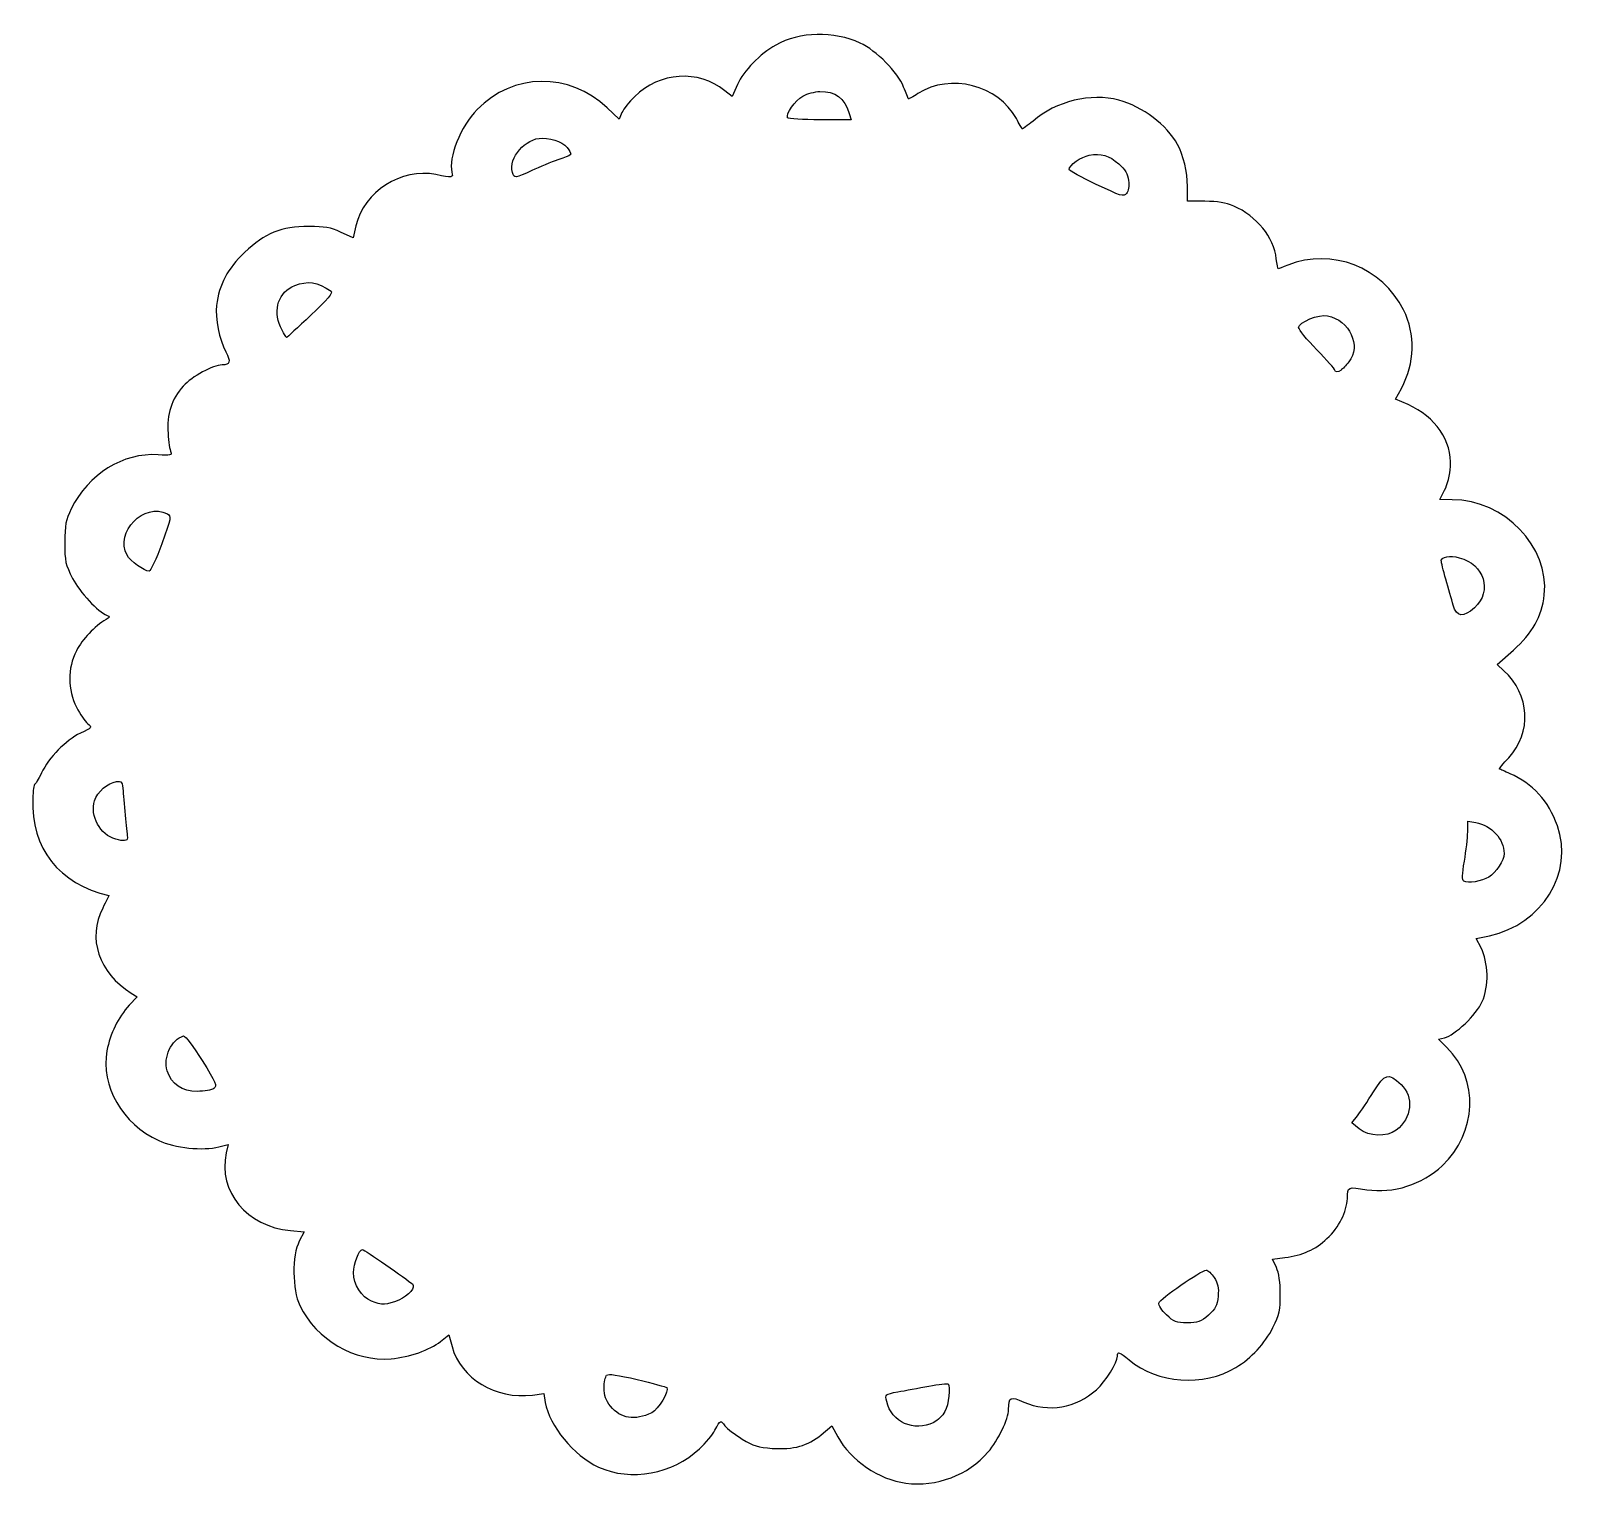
# Model space of a CAD drawing. Header units: centimetres. Extents: x -11.6 to 10.4, y -10.3 to 10.5.
import ezdxf

# ---------------------------------------------------------------- set-up
doc = ezdxf.new("R2010")
doc.units = ezdxf.units.CM
doc.header["$MEASUREMENT"] = 0
doc.layers.add('Layer 1', color=7, linetype='Continuous')

msp = doc.modelspace()

# ---------------------------------------------------------------- linework, layer by layer
at = {"layer": 'Layer 1'}
for points, knots in [([(0.90735, -10.24318), (0.52619, -10.19389), (0.11621, -9.91482), (-0.06047, -9.58439), (-0.06047, -9.58439), (-0.06047, -9.58439), (-0.14576, -9.42488), (-0.14576, -9.42488), (-0.14576, -9.42488), (-0.14576, -9.42488), (-0.29905, -9.55276), (-0.29905, -9.55276), (-0.29905, -9.55276), (-0.49008, -9.71212), (-0.69176, -9.76825), (-0.99859, -9.74745), (-0.99859, -9.74745), (-1.192, -9.73433), (-1.26676, -9.71116), (-1.42482, -9.61534), (-1.42482, -9.61534), (-1.53024, -9.55142), (-1.64124, -9.46565), (-1.67148, -9.42474), (-1.67148, -9.42474), (-1.73385, -9.34035), (-1.73265, -9.33979), (-1.8134, -9.49016), (-1.8134, -9.49016), (-1.84621, -9.55126), (-1.9453, -9.66972), (-2.0336, -9.7534), (-2.0336, -9.7534), (-2.41665, -10.11643), (-3.01359, -10.2245), (-3.47257, -10.01393), (-3.47257, -10.01393), (-3.82766, -9.85102), (-4.17503, -9.42948), (-4.23189, -9.09249), (-4.23189, -9.09249), (-4.23189, -9.09249), (-4.25324, -8.96596), (-4.25324, -8.96596), (-4.25324, -8.96596), (-4.25324, -8.96596), (-4.41624, -8.98721), (-4.41624, -8.98721), (-4.41624, -8.98721), (-4.9372, -9.05511), (-5.44121, -8.75151), (-5.56164, -8.29725), (-5.56164, -8.29725), (-5.56164, -8.29725), (-5.60602, -8.12987), (-5.60602, -8.12987), (-5.60602, -8.12987), (-5.60602, -8.12987), (-5.72527, -8.22422), (-5.72527, -8.22422), (-5.72527, -8.22422), (-5.88065, -8.34716), (-6.16745, -8.44719), (-6.43154, -8.47057), (-6.43154, -8.47057), (-6.9534, -8.51675), (-7.49343, -8.20129), (-7.73198, -7.71089), (-7.73198, -7.71089), (-7.84086, -7.48705), (-7.84467, -6.99502), (-7.73907, -6.79487), (-7.73907, -6.79487), (-7.73907, -6.79487), (-7.66794, -6.66006), (-7.66794, -6.66006), (-7.66794, -6.66006), (-7.66794, -6.66006), (-7.86359, -6.64325), (-7.86359, -6.64325), (-7.86359, -6.64325), (-8.48486, -6.58986), (-8.90229, -6.0865), (-8.78191, -5.53588), (-8.78191, -5.53588), (-8.78191, -5.53588), (-8.75565, -5.41576), (-8.75565, -5.41576), (-8.75565, -5.41576), (-8.75565, -5.41576), (-8.88576, -5.44981), (-8.88576, -5.44981), (-8.88576, -5.44981), (-9.11184, -5.50897), (-9.51587, -5.46741), (-9.74428, -5.3615), (-9.74428, -5.3615), (-10.26133, -5.12175), (-10.57358, -4.57945), (-10.4819, -4.08047), (-10.4819, -4.08047), (-10.43696, -3.8359), (-10.32347, -3.60513), (-10.16288, -3.43179), (-10.16288, -3.43179), (-10.16288, -3.43179), (-10.05156, -3.31163), (-10.05156, -3.31163), (-10.05156, -3.31163), (-10.05156, -3.31163), (-10.13615, -3.25912), (-10.13615, -3.25912), (-10.13615, -3.25912), (-10.59726, -2.97292), (-10.76486, -2.47385), (-10.54275, -2.04839), (-10.54275, -2.04839), (-10.49152, -1.95026), (-10.45276, -1.86926), (-10.4566, -1.86837), (-10.4566, -1.86837), (-11.16363, -1.70578), (-11.56646, -1.1923), (-11.53962, -0.48787), (-11.53962, -0.48787), (-11.53534, -0.37565), (-11.52298, -0.2838), (-11.51214, -0.28375), (-11.51214, -0.28375), (-11.5013, -0.28372), (-11.45764, -0.2107), (-11.41512, -0.12152), (-11.41512, -0.12152), (-11.3101, 0.0987), (-11.06644, 0.34749), (-10.86052, 0.44474), (-10.86052, 0.44474), (-10.6938, 0.52348), (-10.69175, 0.52625), (-10.75805, 0.58312), (-10.75805, 0.58312), (-10.79526, 0.61504), (-10.86583, 0.71887), (-10.91487, 0.81386), (-10.91487, 0.81386), (-11.04432, 1.06462), (-11.04527, 1.37083), (-10.91736, 1.6186), (-10.91736, 1.6186), (-10.83138, 1.78516), (-10.6584, 1.96784), (-10.49417, 2.06554), (-10.49417, 2.06554), (-10.44116, 2.09707), (-10.43841, 2.1078), (-10.47928, 2.12361), (-10.47928, 2.12361), (-10.60762, 2.17323), (-10.86935, 2.45355), (-10.97218, 2.65151), (-10.97218, 2.65151), (-11.07332, 2.84622), (-11.08382, 2.89437), (-11.08333, 3.16115), (-11.08333, 3.16115), (-11.08287, 3.41119), (-11.06888, 3.48406), (-10.99085, 3.64278), (-10.99085, 3.64278), (-10.74759, 4.13758), (-10.25035, 4.44668), (-9.75252, 4.41255), (-9.75252, 4.41255), (-9.57641, 4.40048), (-9.55121, 4.40565), (-9.57168, 4.44968), (-9.57168, 4.44968), (-9.58476, 4.47782), (-9.60251, 4.59881), (-9.61113, 4.71855), (-9.61113, 4.71855), (-9.63059, 4.98899), (-9.56003, 5.20776), (-9.39411, 5.39147), (-9.39411, 5.39147), (-9.2682, 5.53088), (-8.96999, 5.69287), (-8.83926, 5.69287), (-8.83926, 5.69287), (-8.72599, 5.69287), (-8.7126, 5.7407), (-8.78701, 5.87954), (-8.78701, 5.87954), (-8.879, 6.05118), (-8.9416, 6.36384), (-8.91945, 6.54104), (-8.91945, 6.54104), (-8.88207, 6.84012), (-8.76243, 7.06616), (-8.51977, 7.29613), (-8.51977, 7.29613), (-8.22695, 7.57365), (-8.00039, 7.66519), (-7.60246, 7.66678), (-7.60246, 7.66678), (-7.37442, 7.66769), (-7.29487, 7.65337), (-7.14974, 7.5853), (-7.14974, 7.5853), (-7.14974, 7.5853), (-6.97367, 7.50272), (-6.97367, 7.50272), (-6.97367, 7.50272), (-6.97367, 7.50272), (-6.93293, 7.67525), (-6.93293, 7.67525), (-6.93293, 7.67525), (-6.81712, 8.16567), (-6.28509, 8.50634), (-5.79162, 8.40604), (-5.79162, 8.40604), (-5.55599, 8.35815), (-5.54212, 8.36029), (-5.56441, 8.44109), (-5.56441, 8.44109), (-5.61933, 8.64013), (-5.43531, 9.09729), (-5.20493, 9.33416), (-5.20493, 9.33416), (-4.69497, 9.85848), (-3.8904, 9.86812), (-3.35044, 9.35639), (-3.35044, 9.35639), (-3.35044, 9.35639), (-3.1803, 9.19514), (-3.1803, 9.19514), (-3.1803, 9.19514), (-3.1803, 9.19514), (-3.13907, 9.28947), (-3.13907, 9.28947), (-3.13907, 9.28947), (-3.1164, 9.34135), (-3.03652, 9.44368), (-2.96157, 9.51688), (-2.96157, 9.51688), (-2.60017, 9.86981), (-2.05309, 9.90606), (-1.67337, 9.60222), (-1.67337, 9.60222), (-1.67337, 9.60222), (-1.56702, 9.51712), (-1.56702, 9.51712), (-1.56702, 9.51712), (-1.56702, 9.51712), (-1.49132, 9.6902), (-1.49132, 9.6902), (-1.49132, 9.6902), (-1.40748, 9.88192), (-1.16833, 10.12941), (-0.94783, 10.25266), (-0.94783, 10.25266), (-0.60694, 10.4432), (-0.11712, 10.45464), (0.25776, 10.28081), (0.25776, 10.28081), (0.48683, 10.17459), (0.79477, 9.86275), (0.87622, 9.65452), (0.87622, 9.65452), (0.90998, 9.56821), (0.94078, 9.49319), (0.94467, 9.48782), (0.94467, 9.48782), (0.94856, 9.48244), (1.00968, 9.5153), (1.08048, 9.56084), (1.08048, 9.56084), (1.54047, 9.85668), (2.2265, 9.68201), (2.48331, 9.20368), (2.48331, 9.20368), (2.52188, 9.13183), (2.55888, 9.06731), (2.56553, 9.0603), (2.56553, 9.0603), (2.57218, 9.05329), (2.64201, 9.1027), (2.72073, 9.17009), (2.72073, 9.17009), (3.05228, 9.45397), (3.54636, 9.57397), (3.94261, 9.46687), (3.94261, 9.46687), (4.28512, 9.37429), (4.62838, 9.11585), (4.78252, 8.83451), (4.78252, 8.83451), (4.867, 8.68031), (4.92197, 8.44614), (4.92233, 8.23891), (4.92233, 8.23891), (4.92233, 8.23891), (4.9227, 8.02529), (4.9227, 8.02529), (4.9227, 8.02529), (4.9227, 8.02529), (5.17253, 8.02593), (5.17253, 8.02593), (5.17253, 8.02593), (5.35485, 8.02639), (5.46541, 8.00789), (5.58165, 7.95747), (5.58165, 7.95747), (5.90962, 7.8152), (6.15314, 7.51469), (6.18972, 7.20707), (6.18972, 7.20707), (6.19904, 7.12869), (6.21051, 7.06456), (6.21521, 7.06456), (6.21521, 7.06456), (6.21991, 7.06456), (6.28229, 7.08774), (6.35384, 7.11607), (6.35384, 7.11607), (6.98257, 7.36504), (7.70087, 7.08662), (8.00307, 6.4768), (8.00307, 6.4768), (8.17826, 6.12329), (8.16727, 5.72846), (7.97198, 5.3596), (7.97198, 5.3596), (7.97198, 5.3596), (7.89061, 5.20592), (7.89061, 5.20592), (7.89061, 5.20592), (7.89061, 5.20592), (8.06934, 5.12742), (8.06934, 5.12742), (8.06934, 5.12742), (8.45688, 4.95721), (8.69717, 4.60563), (8.6729, 4.24433), (8.6729, 4.24433), (8.66532, 4.13145), (8.62847, 3.98309), (8.58945, 3.90836), (8.58945, 3.90836), (8.58945, 3.90836), (8.51959, 3.77453), (8.51959, 3.77453), (8.51959, 3.77453), (8.51959, 3.77453), (8.69739, 3.77301), (8.69739, 3.77301), (8.69739, 3.77301), (9.44161, 3.76667), (10.08536, 3.10171), (10.00987, 2.41727), (10.00987, 2.41727), (9.97586, 2.10887), (9.84108, 1.86733), (9.57055, 1.62995), (9.57055, 1.62995), (9.57055, 1.62995), (9.33627, 1.42438), (9.33627, 1.42438), (9.33627, 1.42438), (9.33627, 1.42438), (9.43418, 1.33548), (9.43418, 1.33548), (9.43418, 1.33548), (9.80687, 0.99709), (9.8366, 0.45582), (9.50227, 0.09586), (9.50227, 0.09586), (9.42376, 0.01133), (9.3653, -0.06131), (9.37238, -0.06555), (9.37238, -0.06555), (9.37945, -0.06979), (9.44673, -0.09982), (9.52188, -0.13227), (9.52188, -0.13227), (9.84494, -0.27178), (10.06937, -0.51864), (10.19638, -0.87417), (10.19638, -0.87417), (10.43545, -1.54338), (9.98212, -2.27794), (9.22891, -2.44183), (9.22891, -2.44183), (9.22891, -2.44183), (9.03812, -2.48334), (9.03812, -2.48334), (9.03812, -2.48334), (9.03812, -2.48334), (9.10783, -2.61633), (9.10783, -2.61633), (9.10783, -2.61633), (9.21471, -2.82021), (9.22282, -3.16735), (9.12572, -3.38128), (9.12572, -3.38128), (9.04131, -3.56724), (8.73346, -3.8618), (8.58714, -3.8966), (8.58714, -3.8966), (8.58714, -3.8966), (8.50114, -3.91706), (8.50114, -3.91706), (8.50114, -3.91706), (8.50114, -3.91706), (8.62105, -4.03535), (8.62105, -4.03535), (8.62105, -4.03535), (9.08186, -4.48994), (9.05234, -5.24779), (8.55547, -5.71869), (8.55547, -5.71869), (8.27336, -5.98606), (7.85478, -6.11923), (7.48028, -6.06078), (7.48028, -6.06078), (7.20396, -6.01765), (7.20886, -6.01545), (7.20207, -6.18559), (7.20207, -6.18559), (7.19431, -6.38), (7.08606, -6.59391), (6.91193, -6.75894), (6.91193, -6.75894), (6.7517, -6.91079), (6.5571, -6.99863), (6.31313, -7.02922), (6.31313, -7.02922), (6.31313, -7.02922), (6.13564, -7.05148), (6.13564, -7.05148), (6.13564, -7.05148), (6.13564, -7.05148), (6.19043, -7.17017), (6.19043, -7.17017), (6.19043, -7.17017), (6.2249, -7.24485), (6.24577, -7.38574), (6.24671, -7.55013), (6.24671, -7.55013), (6.248, -7.77592), (6.23379, -7.84022), (6.14207, -8.02368), (6.14207, -8.02368), (6.02718, -8.25347), (5.83319, -8.46281), (5.61317, -8.59445), (5.61317, -8.59445), (5.14905, -8.87212), (4.49806, -8.82568), (4.08956, -8.48576), (4.08956, -8.48576), (3.95027, -8.36985), (3.92338, -8.36132), (3.92338, -8.43299), (3.92338, -8.43299), (3.92338, -8.52526), (3.75836, -8.78994), (3.62483, -8.91183), (3.62483, -8.91183), (3.33929, -9.17249), (2.93792, -9.24063), (2.59067, -9.0874), (2.59067, -9.0874), (2.39581, -9.00142), (2.37357, -9.01224), (2.37186, -9.19388), (2.37186, -9.19388), (2.37059, -9.32923), (2.22454, -9.63398), (2.08187, -9.79899), (2.08187, -9.79899), (1.79424, -10.13166), (1.34861, -10.30017), (0.90736, -10.24311), (0.90736, -10.24311), (0.90736, -10.24311), (0.90735, -10.24318), (0.90735, -10.24318)], [0, 0, 0, 0, 0.00813008, 0.00813008, 0.00813008, 0.00813008, 0.01626016, 0.01626016, 0.01626016, 0.01626016, 0.02439024, 0.02439024, 0.02439024, 0.02439024, 0.03252033, 0.03252033, 0.03252033, 0.03252033, 0.04065041, 0.04065041, 0.04065041, 0.04065041, 0.04878049, 0.04878049, 0.04878049, 0.04878049, 0.05691057, 0.05691057, 0.05691057, 0.05691057, 0.06504065, 0.06504065, 0.06504065, 0.06504065, 0.07317073, 0.07317073, 0.07317073, 0.07317073, 0.08130081, 0.08130081, 0.08130081, 0.08130081, 0.08943089, 0.08943089, 0.08943089, 0.08943089, 0.09756098, 0.09756098, 0.09756098, 0.09756098, 0.10569106, 0.10569106, 0.10569106, 0.10569106, 0.11382114, 0.11382114, 0.11382114, 0.11382114, 0.12195122, 0.12195122, 0.12195122, 0.12195122, 0.1300813, 0.1300813, 0.1300813, 0.1300813, 0.13821138, 0.13821138, 0.13821138, 0.13821138, 0.14634146, 0.14634146, 0.14634146, 0.14634146, 0.15447154, 0.15447154, 0.15447154, 0.15447154, 0.16260163, 0.16260163, 0.16260163, 0.16260163, 0.17073171, 0.17073171, 0.17073171, 0.17073171, 0.17886179, 0.17886179, 0.17886179, 0.17886179, 0.18699187, 0.18699187, 0.18699187, 0.18699187, 0.19512195, 0.19512195, 0.19512195, 0.19512195, 0.20325203, 0.20325203, 0.20325203, 0.20325203, 0.21138211, 0.21138211, 0.21138211, 0.21138211, 0.2195122, 0.2195122, 0.2195122, 0.2195122, 0.22764228, 0.22764228, 0.22764228, 0.22764228, 0.23577236, 0.23577236, 0.23577236, 0.23577236, 0.24390244, 0.24390244, 0.24390244, 0.24390244, 0.25203252, 0.25203252, 0.25203252, 0.25203252, 0.2601626, 0.2601626, 0.2601626, 0.2601626, 0.26829268, 0.26829268, 0.26829268, 0.26829268, 0.27642276, 0.27642276, 0.27642276, 0.27642276, 0.28455285, 0.28455285, 0.28455285, 0.28455285, 0.29268293, 0.29268293, 0.29268293, 0.29268293, 0.30081301, 0.30081301, 0.30081301, 0.30081301, 0.30894309, 0.30894309, 0.30894309, 0.30894309, 0.31707317, 0.31707317, 0.31707317, 0.31707317, 0.32520325, 0.32520325, 0.32520325, 0.32520325, 0.33333333, 0.33333333, 0.33333333, 0.33333333, 0.34146341, 0.34146341, 0.34146341, 0.34146341, 0.3495935, 0.3495935, 0.3495935, 0.3495935, 0.35772358, 0.35772358, 0.35772358, 0.35772358, 0.36585366, 0.36585366, 0.36585366, 0.36585366, 0.37398374, 0.37398374, 0.37398374, 0.37398374, 0.38211382, 0.38211382, 0.38211382, 0.38211382, 0.3902439, 0.3902439, 0.3902439, 0.3902439, 0.39837398, 0.39837398, 0.39837398, 0.39837398, 0.40650407, 0.40650407, 0.40650407, 0.40650407, 0.41463415, 0.41463415, 0.41463415, 0.41463415, 0.42276423, 0.42276423, 0.42276423, 0.42276423, 0.43089431, 0.43089431, 0.43089431, 0.43089431, 0.43902439, 0.43902439, 0.43902439, 0.43902439, 0.44715447, 0.44715447, 0.44715447, 0.44715447, 0.45528455, 0.45528455, 0.45528455, 0.45528455, 0.46341463, 0.46341463, 0.46341463, 0.46341463, 0.47154472, 0.47154472, 0.47154472, 0.47154472, 0.4796748, 0.4796748, 0.4796748, 0.4796748, 0.48780488, 0.48780488, 0.48780488, 0.48780488, 0.49593496, 0.49593496, 0.49593496, 0.49593496, 0.50406504, 0.50406504, 0.50406504, 0.50406504, 0.51219512, 0.51219512, 0.51219512, 0.51219512, 0.5203252, 0.5203252, 0.5203252, 0.5203252, 0.52845528, 0.52845528, 0.52845528, 0.52845528, 0.53658537, 0.53658537, 0.53658537, 0.53658537, 0.54471545, 0.54471545, 0.54471545, 0.54471545, 0.55284553, 0.55284553, 0.55284553, 0.55284553, 0.56097561, 0.56097561, 0.56097561, 0.56097561, 0.56910569, 0.56910569, 0.56910569, 0.56910569, 0.57723577, 0.57723577, 0.57723577, 0.57723577, 0.58536585, 0.58536585, 0.58536585, 0.58536585, 0.59349593, 0.59349593, 0.59349593, 0.59349593, 0.60162602, 0.60162602, 0.60162602, 0.60162602, 0.6097561, 0.6097561, 0.6097561, 0.6097561, 0.61788618, 0.61788618, 0.61788618, 0.61788618, 0.62601626, 0.62601626, 0.62601626, 0.62601626, 0.63414634, 0.63414634, 0.63414634, 0.63414634, 0.64227642, 0.64227642, 0.64227642, 0.64227642, 0.6504065, 0.6504065, 0.6504065, 0.6504065, 0.65853659, 0.65853659, 0.65853659, 0.65853659, 0.66666667, 0.66666667, 0.66666667, 0.66666667, 0.67479675, 0.67479675, 0.67479675, 0.67479675, 0.68292683, 0.68292683, 0.68292683, 0.68292683, 0.69105691, 0.69105691, 0.69105691, 0.69105691, 0.69918699, 0.69918699, 0.69918699, 0.69918699, 0.70731707, 0.70731707, 0.70731707, 0.70731707, 0.71544715, 0.71544715, 0.71544715, 0.71544715, 0.72357724, 0.72357724, 0.72357724, 0.72357724, 0.73170732, 0.73170732, 0.73170732, 0.73170732, 0.7398374, 0.7398374, 0.7398374, 0.7398374, 0.74796748, 0.74796748, 0.74796748, 0.74796748, 0.75609756, 0.75609756, 0.75609756, 0.75609756, 0.76422764, 0.76422764, 0.76422764, 0.76422764, 0.77235772, 0.77235772, 0.77235772, 0.77235772, 0.7804878, 0.7804878, 0.7804878, 0.7804878, 0.78861789, 0.78861789, 0.78861789, 0.78861789, 0.79674797, 0.79674797, 0.79674797, 0.79674797, 0.80487805, 0.80487805, 0.80487805, 0.80487805, 0.81300813, 0.81300813, 0.81300813, 0.81300813, 0.82113821, 0.82113821, 0.82113821, 0.82113821, 0.82926829, 0.82926829, 0.82926829, 0.82926829, 0.83739837, 0.83739837, 0.83739837, 0.83739837, 0.84552846, 0.84552846, 0.84552846, 0.84552846, 0.85365854, 0.85365854, 0.85365854, 0.85365854, 0.86178862, 0.86178862, 0.86178862, 0.86178862, 0.8699187, 0.8699187, 0.8699187, 0.8699187, 0.87804878, 0.87804878, 0.87804878, 0.87804878, 0.88617886, 0.88617886, 0.88617886, 0.88617886, 0.89430894, 0.89430894, 0.89430894, 0.89430894, 0.90243902, 0.90243902, 0.90243902, 0.90243902, 0.91056911, 0.91056911, 0.91056911, 0.91056911, 0.91869919, 0.91869919, 0.91869919, 0.91869919, 0.92682927, 0.92682927, 0.92682927, 0.92682927, 0.93495935, 0.93495935, 0.93495935, 0.93495935, 0.94308943, 0.94308943, 0.94308943, 0.94308943, 0.95121951, 0.95121951, 0.95121951, 0.95121951, 0.95934959, 0.95934959, 0.95934959, 0.95934959, 0.96747967, 0.96747967, 0.96747967, 0.96747967, 0.97560976, 0.97560976, 0.97560976, 0.97560976, 0.98373984, 0.98373984, 0.98373984, 0.98373984, 1, 1, 1, 1]), ([(0.10012, 9.27938), (0.03408, 9.4976), (-0.09817, 9.59643), (-0.31689, 9.59099), (-0.31689, 9.59099), (-0.38931, 9.58919), (-0.49821, 9.56009), (-0.55889, 9.52632), (-0.55889, 9.52632), (-0.67055, 9.46418), (-0.80986, 9.26518), (-0.77698, 9.21476), (-0.77698, 9.21476), (-0.76714, 9.19967), (-0.5595, 9.18733), (-0.31555, 9.18733), (-0.31555, 9.18733), (-0.31555, 9.18733), (0.12799, 9.18733), (0.12799, 9.18733), (0.12799, 9.18733), (0.12799, 9.18733), (0.10014, 9.27937), (0.10014, 9.27937), (0.10014, 9.27937), (0.10014, 9.27937), (0.10012, 9.27938), (0.10012, 9.27938)], [0, 0, 0, 0, 0.125, 0.125, 0.125, 0.125, 0.25, 0.25, 0.25, 0.25, 0.375, 0.375, 0.375, 0.375, 0.5, 0.5, 0.5, 0.5, 0.625, 0.625, 0.625, 0.625, 0.75, 0.75, 0.75, 0.75, 1, 1, 1, 1]), ([(-4.42353, 8.46406), (-4.31509, 8.51532), (-4.14883, 8.58406), (-4.05407, 8.61682), (-4.05407, 8.61682), (-3.83934, 8.69106), (-3.852, 8.67953), (-3.89723, 8.75964), (-3.89723, 8.75964), (-3.95106, 8.85496), (-4.11252, 8.92607), (-4.27515, 8.92607), (-4.27515, 8.92607), (-4.51662, 8.92607), (-4.75981, 8.64728), (-4.70178, 8.43698), (-4.70178, 8.43698), (-4.6781, 8.35117), (-4.65829, 8.3531), (-4.42353, 8.46406)], [0, 0, 0, 0, 0.16666667, 0.16666667, 0.16666667, 0.16666667, 0.33333333, 0.33333333, 0.33333333, 0.33333333, 0.5, 0.5, 0.5, 0.5, 0.66666667, 0.66666667, 0.66666667, 0.66666667, 1, 1, 1, 1]), ([(4.08317, 8.32187), (4.07026, 8.41701), (4.03256, 8.48104), (3.94439, 8.55762), (3.94439, 8.55762), (3.80251, 8.68085), (3.69411, 8.71299), (3.52299, 8.68256), (3.52299, 8.68256), (3.40768, 8.66206), (3.23416, 8.53906), (3.23416, 8.47783), (3.23416, 8.47783), (3.23416, 8.46317), (3.40861, 8.36824), (3.62183, 8.26686), (3.62183, 8.26686), (3.97548, 8.09871), (4.01351, 8.0873), (4.0552, 8.13689), (4.0552, 8.13689), (4.08411, 8.17128), (4.09438, 8.23925), (4.08317, 8.32187)], [0, 0, 0, 0, 0.14285714, 0.14285714, 0.14285714, 0.14285714, 0.28571429, 0.28571429, 0.28571429, 0.28571429, 0.42857143, 0.42857143, 0.42857143, 0.42857143, 0.57142857, 0.57142857, 0.57142857, 0.57142857, 0.71428571, 0.71428571, 0.71428571, 0.71428571, 1, 1, 1, 1]), ([(-7.57562, 6.40128), (-7.33852, 6.62599), (-7.25414, 6.7258), (-7.2847, 6.74539), (-7.2847, 6.74539), (-7.4911, 6.87773), (-7.61957, 6.89717), (-7.80425, 6.82404), (-7.80425, 6.82404), (-8.03373, 6.73317), (-8.11985, 6.48151), (-8.00538, 6.23627), (-8.00538, 6.23627), (-7.96649, 6.15294), (-7.92902, 6.08477), (-7.92213, 6.08477), (-7.92213, 6.08477), (-7.91523, 6.08477), (-7.7593, 6.2272), (-7.57562, 6.40128)], [0, 0, 0, 0, 0.16666667, 0.16666667, 0.16666667, 0.16666667, 0.33333333, 0.33333333, 0.33333333, 0.33333333, 0.5, 0.5, 0.5, 0.5, 0.66666667, 0.66666667, 0.66666667, 0.66666667, 1, 1, 1, 1]), ([(7.11207, 5.61989), (7.13168, 5.63309), (7.18207, 5.68628), (7.22406, 5.7381), (7.22406, 5.7381), (7.40537, 5.96185), (7.23477, 6.32979), (6.91925, 6.39547), (6.91925, 6.39547), (6.79689, 6.42094), (6.50783, 6.30185), (6.50783, 6.22596), (6.50783, 6.22596), (6.50783, 6.19904), (6.62413, 6.05724), (6.76628, 5.91083), (6.76628, 5.91083), (6.90843, 5.76443), (7.02473, 5.63345), (7.02473, 5.61977), (7.02473, 5.61977), (7.02473, 5.5885), (7.06551, 5.58856), (7.11207, 5.6199), (7.11207, 5.6199), (7.11207, 5.6199), (7.11207, 5.61989), (7.11207, 5.61989)], [0, 0, 0, 0, 0.125, 0.125, 0.125, 0.125, 0.25, 0.25, 0.25, 0.25, 0.375, 0.375, 0.375, 0.375, 0.5, 0.5, 0.5, 0.5, 0.625, 0.625, 0.625, 0.625, 0.75, 0.75, 0.75, 0.75, 1, 1, 1, 1]), ([(-9.69974, 3.1461), (-9.56395, 3.5168), (-9.55963, 3.53979), (-9.61994, 3.57038), (-9.61994, 3.57038), (-9.95403, 3.73983), (-10.37189, 3.31354), (-10.19551, 2.98319), (-10.19551, 2.98319), (-10.15146, 2.90069), (-9.9496, 2.75337), (-9.88129, 2.75388), (-9.88129, 2.75388), (-9.8604, 2.75404), (-9.77871, 2.93053), (-9.69975, 3.1461), (-9.69975, 3.1461), (-9.69975, 3.1461), (-9.69974, 3.1461), (-9.69974, 3.1461)], [0, 0, 0, 0, 0.16666667, 0.16666667, 0.16666667, 0.16666667, 0.33333333, 0.33333333, 0.33333333, 0.33333333, 0.5, 0.5, 0.5, 0.5, 0.66666667, 0.66666667, 0.66666667, 0.66666667, 1, 1, 1, 1]), ([(9.01588, 2.23404), (9.2732, 2.47247), (9.15615, 2.85203), (8.79625, 2.94621), (8.79625, 2.94621), (8.66484, 2.9806), (8.54096, 2.96024), (8.54096, 2.90426), (8.54096, 2.90426), (8.54096, 2.88354), (8.57064, 2.76401), (8.60692, 2.63864), (8.60692, 2.63864), (8.6432, 2.51327), (8.69032, 2.34823), (8.71163, 2.27189), (8.71163, 2.27189), (8.76004, 2.09848), (8.85662, 2.08647), (9.01588, 2.23404)], [0, 0, 0, 0, 0.16666667, 0.16666667, 0.16666667, 0.16666667, 0.33333333, 0.33333333, 0.33333333, 0.33333333, 0.5, 0.5, 0.5, 0.5, 0.66666667, 0.66666667, 0.66666667, 0.66666667, 1, 1, 1, 1]), ([(-10.18946, -1.0484), (-10.19032, -1.03193), (-10.2021, -0.90824), (-10.21565, -0.77352), (-10.21565, -0.77352), (-10.2292, -0.6388), (-10.24561, -0.46245), (-10.25213, -0.38162), (-10.25213, -0.38162), (-10.2628, -0.24919), (-10.27184, -0.23576), (-10.34355, -0.24577), (-10.34355, -0.24577), (-10.47499, -0.26414), (-10.61765, -0.38719), (-10.65895, -0.51782), (-10.65895, -0.51782), (-10.72743, -0.73444), (-10.57861, -1.0033), (-10.3553, -1.06637), (-10.3553, -1.06637), (-10.24327, -1.09801), (-10.18721, -1.09193), (-10.18947, -1.04839), (-10.18947, -1.04839), (-10.18947, -1.04839), (-10.18946, -1.0484), (-10.18946, -1.0484)], [0, 0, 0, 0, 0.125, 0.125, 0.125, 0.125, 0.25, 0.25, 0.25, 0.25, 0.375, 0.375, 0.375, 0.375, 0.5, 0.5, 0.5, 0.5, 0.625, 0.625, 0.625, 0.625, 0.75, 0.75, 0.75, 0.75, 1, 1, 1, 1]), ([(9.21821, -1.60604), (9.32446, -1.54006), (9.43661, -1.3679), (9.43678, -1.27052), (9.43678, -1.27052), (9.43714, -1.06414), (9.25898, -0.86944), (9.03201, -0.82818), (9.03201, -0.82818), (9.03201, -0.82818), (8.92002, -0.80782), (8.92002, -0.80782), (8.92002, -0.80782), (8.92002, -0.80782), (8.91819, -0.96213), (8.91819, -0.96213), (8.91819, -0.96213), (8.91719, -1.047), (8.89592, -1.23401), (8.87093, -1.37771), (8.87093, -1.37771), (8.83753, -1.56975), (8.83573, -1.64578), (8.86414, -1.66466), (8.86414, -1.66466), (8.91881, -1.70098), (9.11859, -1.66791), (9.21822, -1.60604), (9.21822, -1.60604), (9.21822, -1.60604), (9.21821, -1.60604), (9.21821, -1.60604)], [0, 0, 0, 0, 0.11111111, 0.11111111, 0.11111111, 0.11111111, 0.22222222, 0.22222222, 0.22222222, 0.22222222, 0.33333333, 0.33333333, 0.33333333, 0.33333333, 0.44444444, 0.44444444, 0.44444444, 0.44444444, 0.55555556, 0.55555556, 0.55555556, 0.55555556, 0.66666667, 0.66666667, 0.66666667, 0.66666667, 0.77777778, 0.77777778, 0.77777778, 0.77777778, 1, 1, 1, 1]), ([(-8.9571, -4.61907), (-8.9081, -4.58278), (-8.92666, -4.53837), (-9.12429, -4.219), (-9.12429, -4.219), (-9.24656, -4.02142), (-9.36532, -3.86453), (-9.3882, -3.87037), (-9.3882, -3.87037), (-9.55956, -3.91408), (-9.68332, -4.17642), (-9.62283, -4.36775), (-9.62283, -4.36775), (-9.56285, -4.55748), (-9.412, -4.6599), (-9.19252, -4.6599), (-9.19252, -4.6599), (-9.09336, -4.6599), (-8.98742, -4.64153), (-8.9571, -4.61908), (-8.9571, -4.61908), (-8.9571, -4.61908), (-8.9571, -4.61907), (-8.9571, -4.61907)], [0, 0, 0, 0, 0.14285714, 0.14285714, 0.14285714, 0.14285714, 0.28571429, 0.28571429, 0.28571429, 0.28571429, 0.42857143, 0.42857143, 0.42857143, 0.42857143, 0.57142857, 0.57142857, 0.57142857, 0.57142857, 0.71428571, 0.71428571, 0.71428571, 0.71428571, 1, 1, 1, 1]), ([(7.89949, -5.21221), (8.12243, -5.04601), (8.15505, -4.73388), (7.96751, -4.56126), (7.96751, -4.56126), (7.78175, -4.39027), (7.74039, -4.40143), (7.57473, -4.6672), (7.57473, -4.6672), (7.49327, -4.7979), (7.38998, -4.95091), (7.34521, -5.00722), (7.34521, -5.00722), (7.34521, -5.00722), (7.2638, -5.10961), (7.2638, -5.10961), (7.2638, -5.10961), (7.2638, -5.10961), (7.37089, -5.19501), (7.37089, -5.19501), (7.37089, -5.19501), (7.5103, -5.30618), (7.76242, -5.31438), (7.89948, -5.21221), (7.89948, -5.21221), (7.89948, -5.21221), (7.89949, -5.21221), (7.89949, -5.21221)], [0, 0, 0, 0, 0.125, 0.125, 0.125, 0.125, 0.25, 0.25, 0.25, 0.25, 0.375, 0.375, 0.375, 0.375, 0.5, 0.5, 0.5, 0.5, 0.625, 0.625, 0.625, 0.625, 0.75, 0.75, 0.75, 0.75, 1, 1, 1, 1]), ([(-6.32258, -7.63389), (-6.17738, -7.57141), (-6.07366, -7.44956), (-6.12708, -7.40422), (-6.12708, -7.40422), (-6.20882, -7.33484), (-6.81997, -6.91334), (-6.83884, -6.91334), (-6.83884, -6.91334), (-6.8881, -6.91334), (-6.96592, -7.11498), (-6.96592, -7.24261), (-6.96592, -7.24261), (-6.96592, -7.41331), (-6.85471, -7.59119), (-6.7109, -7.65052), (-6.7109, -7.65052), (-6.56672, -7.71001), (-6.49204, -7.70681), (-6.32258, -7.63388), (-6.32258, -7.63388), (-6.32258, -7.63388), (-6.32258, -7.63389), (-6.32258, -7.63389)], [0, 0, 0, 0, 0.14285714, 0.14285714, 0.14285714, 0.14285714, 0.28571429, 0.28571429, 0.28571429, 0.28571429, 0.42857143, 0.42857143, 0.42857143, 0.42857143, 0.57142857, 0.57142857, 0.57142857, 0.57142857, 0.71428571, 0.71428571, 0.71428571, 0.71428571, 1, 1, 1, 1]), ([(5.22054, -7.85025), (5.32449, -7.75997), (5.34751, -7.71542), (5.35979, -7.58082), (5.35979, -7.58082), (5.37102, -7.45771), (5.35786, -7.39444), (5.30417, -7.31341), (5.30417, -7.31341), (5.26549, -7.25503), (5.21423, -7.20778), (5.19026, -7.2084), (5.19026, -7.2084), (5.11541, -7.21034), (4.527, -7.61791), (4.51511, -7.67606), (4.51511, -7.67606), (4.5089, -7.70643), (4.55775, -7.78238), (4.62366, -7.84485), (4.62366, -7.84485), (4.72923, -7.9449), (4.76448, -7.95842), (4.91975, -7.95842), (4.91975, -7.95842), (5.07123, -7.95842), (5.1135, -7.94322), (5.22054, -7.85025)], [0, 0, 0, 0, 0.125, 0.125, 0.125, 0.125, 0.25, 0.25, 0.25, 0.25, 0.375, 0.375, 0.375, 0.375, 0.5, 0.5, 0.5, 0.5, 0.625, 0.625, 0.625, 0.625, 0.75, 0.75, 0.75, 0.75, 1, 1, 1, 1]), ([(-2.71574, -9.24153), (-2.6209, -9.19621), (-2.45699, -8.92227), (-2.50021, -8.88132), (-2.50021, -8.88132), (-2.51111, -8.87099), (-2.70036, -8.81962), (-2.92078, -8.76715), (-2.92078, -8.76715), (-3.19958, -8.70079), (-3.33251, -8.68215), (-3.35757, -8.7059), (-3.35757, -8.7059), (-3.37738, -8.72468), (-3.3936, -8.80574), (-3.3936, -8.88604), (-3.3936, -8.88604), (-3.3936, -8.99438), (-3.36957, -9.06189), (-3.30046, -9.14777), (-3.30046, -9.14777), (-3.15809, -9.32467), (-2.95718, -9.35689), (-2.71575, -9.24153), (-2.71575, -9.24153), (-2.71575, -9.24153), (-2.71574, -9.24153), (-2.71574, -9.24153)], [0, 0, 0, 0, 0.125, 0.125, 0.125, 0.125, 0.25, 0.25, 0.25, 0.25, 0.375, 0.375, 0.375, 0.375, 0.5, 0.5, 0.5, 0.5, 0.625, 0.625, 0.625, 0.625, 0.75, 0.75, 0.75, 0.75, 1, 1, 1, 1]), ([(1.30554, -9.37851), (1.36114, -9.35126), (1.43259, -9.28146), (1.46433, -9.22338), (1.46433, -9.22338), (1.51857, -9.12415), (1.54922, -8.86542), (1.51104, -8.8292), (1.51104, -8.8292), (1.50149, -8.82015), (1.37744, -8.83437), (1.23536, -8.86081), (1.23536, -8.86081), (1.09328, -8.88725), (0.89468, -8.92405), (0.79402, -8.94258), (0.79402, -8.94258), (0.61153, -8.97619), (0.61107, -8.97658), (0.63486, -9.07922), (0.63486, -9.07922), (0.70337, -9.37485), (1.02246, -9.51725), (1.30554, -9.37851)], [0, 0, 0, 0, 0.14285714, 0.14285714, 0.14285714, 0.14285714, 0.28571429, 0.28571429, 0.28571429, 0.28571429, 0.42857143, 0.42857143, 0.42857143, 0.42857143, 0.57142857, 0.57142857, 0.57142857, 0.57142857, 0.71428571, 0.71428571, 0.71428571, 0.71428571, 1, 1, 1, 1])]:
    msp.add_open_spline(points, degree=3, knots=knots, dxfattribs=at)

doc.saveas('drawing.dxf')
